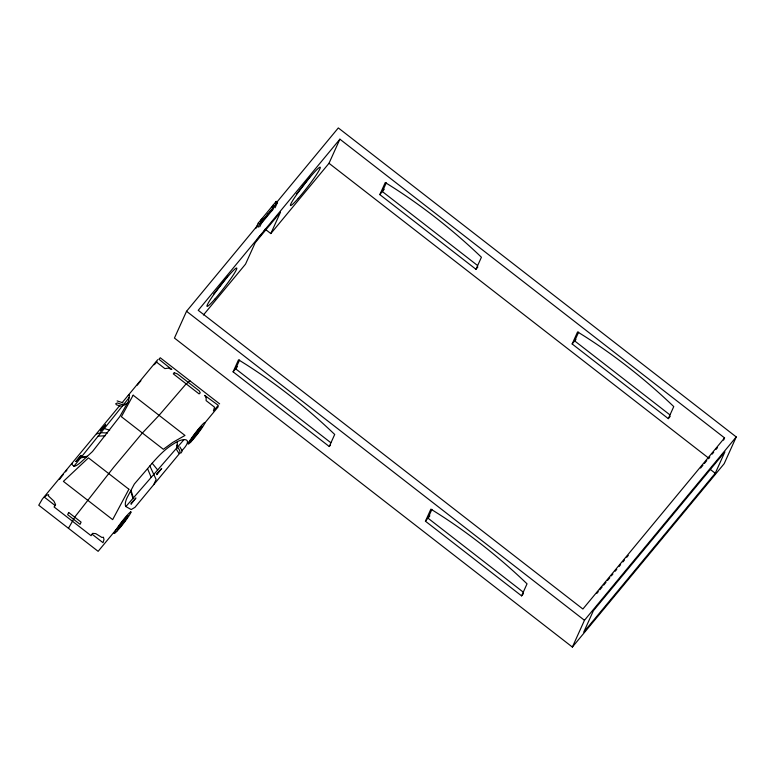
<?xml version="1.0" encoding="UTF-8"?>
<svg xmlns="http://www.w3.org/2000/svg" width="775" height="775" viewBox="0 0 775 775"><rect width="100%" height="100%" fill="white"/><g stroke="black" fill="none" stroke-linecap="round" stroke-linejoin="round"><path stroke-width="1.16" d="M130.743 512.44L130.762 511.917M204.784 422.501L204.765 423.024L218.269 406.701M176.836 447.873L177.427 441.682M71.997 463.402L72.259 464.787L73.945 466.23A10.685 2.558 -45.3 0 0 81.123 461.987L92.496 451.544L119.737 416.669L128.447 401.276L129.493 395.173L128.292 395.366M96.546 433.864L100.915 432.702L107.415 432.983M68.442 528.279L75.34 516.315L113.518 467.499L142.135 433.273L159.069 415.332L185.506 384.613L189.943 380.825M257.416 225.651L186.542 311.279L174.443 338.055L572.376 647.067L724.16 463.721L736.25 436.945L338.317 127.933L275.91 203.321M255.779 228.567L258.23 223.123L276.22 201.393L277.489 202.372L275.028 207.816M260.468 221.417L261.446 219.248L262.706 220.226L259.761 226.755M258.027 227.375L259.499 224.111L277.489 202.372M272.025 207.448L273.013 205.278L274.272 206.257L272.306 210.606M275.241 203.573L276.22 201.393M265.147 229.158L270.824 233.575L280.502 212.156L255.208 242.711L245.53 264.13L203.428 314.999M233.091 371.835L238.535 359.794L246.77 364.948A201.645 68.084 39.6 0 1 334.703 434.465L329.259 446.516L233.091 371.835L237.518 366.488M239.582 360.017L235.619 368.784L330.838 442.719M270.824 233.575L329.007 163.292L339.896 139.19L724.557 437.904L723.569 440.103M379.818 194.612L385.252 182.561A201.645 68.084 39.6 0 1 481.42 257.232L475.976 269.283L379.818 194.612L384.245 189.265M386.299 182.793L382.346 191.551L477.555 265.496M425.427 521.197L430.871 509.146A201.645 68.084 39.6 0 1 527.029 583.827L521.594 595.878L425.427 521.197L429.854 515.85M431.917 509.378L427.955 518.146L523.173 592.081M572.144 343.964L577.588 331.913A201.645 68.084 39.6 0 1 673.756 406.594L668.312 418.645L572.144 343.964L575.941 339.382M578.634 332.146L574.672 340.913L669.891 414.848M572.376 647.067L584.466 620.291L736.25 436.945M715.248 473.273L724.925 451.844L593.379 610.748L583.711 632.167L715.248 473.273L710.51 469.592M55.17 505.552L55.597 504.641L53.911 501.134L48.399 495.903L48.66 494.673L46.82 495.118L44.32 497.124L55.17 505.552L54.076 506.966L91.072 535.69L92.583 533.365L95.771 533.636L101.932 537.472L103.424 537.201L103.986 539.507L103.017 542.703L92.167 534.275M153.77 484.617L156.114 479.473L149.866 465.949M176.429 448.076C177.746 445.78 181.059 451.796 179.81 453.511L178.889 453.298L176.623 449.655M181.922 450.614C194.322 437.846 183.472 437.022 173.493 443.91C162.866 450.382 154.874 460.079 146.882 469.427L134.337 484.036L127.081 497.676A10.685 4.301 -59.4 0 0 125.879 506.559M115.998 529.751L98.134 551.335L38.75 505.222L42.334 499.071L119.844 405.441M189.061 441.983L190.02 440.336M124.591 520.548L125.259 519.085L124.484 519.773M194.486 435.463L193.828 436.926L199.049 430.687M198.623 431.132L199.843 428.924L195.581 433.787M122.004 405.819L122.314 404.715L117.451 402.942L115.717 403.736L116.357 404.734L120.58 406.129M121.723 523.115C112.83 536.135 133.794 509.33 123.196 521.246M261.814 221.834L262.89 220.381M262.047 219.732L263.122 218.298M263.965 218.957L265.05 217.562M123.332 520.945L119.243 527.087L123.506 522.224M197.528 432.808C188.034 444.482 196.511 431.365 199.32 429.96M73.945 466.23L129.222 397.517M272.316 209.328L260.749 223.297L261.175 223.626L272.742 209.657L271.628 209.977M339.896 139.19L198.226 310.31L582.897 609.024L724.557 437.904M256.593 239.979L261.989 233.459M263.917 231.134L265.205 229.584M122.159 402.651L157.722 359.687M179.635 453.375L134.957 507.344L131.208 509.562L125.879 506.559L183.772 439.88M329.259 446.516L330.528 444.995M475.976 269.283L477.875 266.997M521.594 595.878L523.493 593.582M668.312 418.645L670.21 416.349M596.75 593.514L598.29 591.654M599.821 589.794L602.136 587.014M603.667 585.154L605.982 582.364M607.513 580.504L609.828 577.714M611.359 575.864L612.899 574.004M615.214 571.214L616.745 569.354M619.06 566.564L620.591 564.704M622.906 561.923L624.437 560.063M626.752 557.273L628.283 555.413M700.6 468.071L702.906 465.281M704.446 463.421L706.752 460.631M708.292 458.781L709.832 456.921M712.138 454.131L713.678 452.271M715.984 449.481L717.524 447.63M267.152 214.956L268.15 213.755M156.967 361.567L154.041 364.754L156.472 362.07L164.901 368.609L168.33 368.115L171.798 369.491L158.914 359.251L160.26 357.769L219.635 403.882M181.069 452.958L182.232 450.924L179.877 446.884M122.595 405.751L127.594 402.981M117.141 400.927L122.876 402.797M80.697 457.841L86.684 456.746M81.094 457.347L87.178 456.262M98.134 436.16L105.177 435.753M124.639 404.637L122.324 404.521L124.949 404.453M104.286 428.507L109.663 430.202M329.007 163.292L708.902 458.306M258.23 223.123L259.499 224.111M186.542 311.279L584.466 620.291M152.181 463.227L157.654 469.95M147.55 468.662L151.212 477.381M177.204 445.024L177.698 447.524L177.184 445.441M130.975 490.275L133.358 497.938M130.636 490.885L132.951 498.412M309.874 176.826A24.228 2.102 -52.2 0 1 296.331 194.167M227.676 275.842A24.228 2.102 -52.2 0 1 213.59 294.142M137.262 385.156A13.65 1.182 -52.2 0 1 140.905 380.757M59.568 479.386A13.65 1.182 -52.2 0 1 63.23 474.581M65.478 471.82A13.65 1.182 -52.2 0 1 66.883 470.173M206.169 397.498L206.111 400.617L214.53 407.156L213.416 410.866L218.298 405.364L204.678 395.395L206.169 397.498M81.142 455.429L75.94 461.454L81.142 455.429M105.633 424.894L100.43 430.91L105.633 424.894M131.285 502.975L131.072 504.254L135.925 497.967L131.285 502.975M157.073 473.438L156.85 474.726L161.704 468.429L157.073 473.438M128.892 489.257L112.656 519.628L63.395 481.382L88.457 457.851L128.892 489.257M68.665 512.478L67.648 514.678L80.067 524.326L81.094 522.127L68.665 512.478M133.155 395.202L121.394 416.718L163.36 449.297L172.835 442.36L184.983 435.453L133.155 395.202M174.278 372.736L173.309 373.87L199.097 393.903L200.221 392.877L199.262 390.891L177.407 373.928L174.278 372.736M214.762 299.208A24.228 2.102 -52.2 0 0 236.83 268.257A24.228 2.102 -52.2 0 0 214.055 294.2A24.228 2.102 -52.2 0 0 214.762 299.208M298.239 198.371A24.228 2.102 -52.2 0 0 320.308 167.419A24.228 2.102 -52.2 0 0 297.532 193.362A24.228 2.102 -52.2 0 0 298.239 198.371M190.766 442.002A13.65 1.182 -52.2 0 0 204.745 423.402A13.65 1.182 -52.2 0 0 194.157 434.494A13.65 1.182 -52.2 0 0 190.766 442.002M192.791 438.95A8.864 0.765 -52.2 0 0 201.878 426.87A8.864 0.765 -52.2 0 0 194.99 434.068A8.864 0.765 -52.2 0 0 192.791 438.95M193.111 438.476A8.118 0.707 -52.2 0 0 201.422 427.412A8.118 0.707 -52.2 0 0 195.126 434.01A8.118 0.707 -52.2 0 0 193.111 438.476M116.734 531.417A13.65 1.182 -52.2 0 0 130.723 512.817A13.65 1.182 -52.2 0 0 120.125 523.91A13.65 1.182 -52.2 0 0 116.734 531.417M118.769 528.366A8.864 0.765 -52.2 0 0 127.856 516.286A8.864 0.765 -52.2 0 0 120.968 523.493A8.864 0.765 -52.2 0 0 118.769 528.366M119.088 527.891A8.118 0.707 -52.2 0 0 127.4 516.828A8.118 0.707 -52.2 0 0 121.103 523.425A8.118 0.707 -52.2 0 0 119.088 527.891"/></g></svg>
